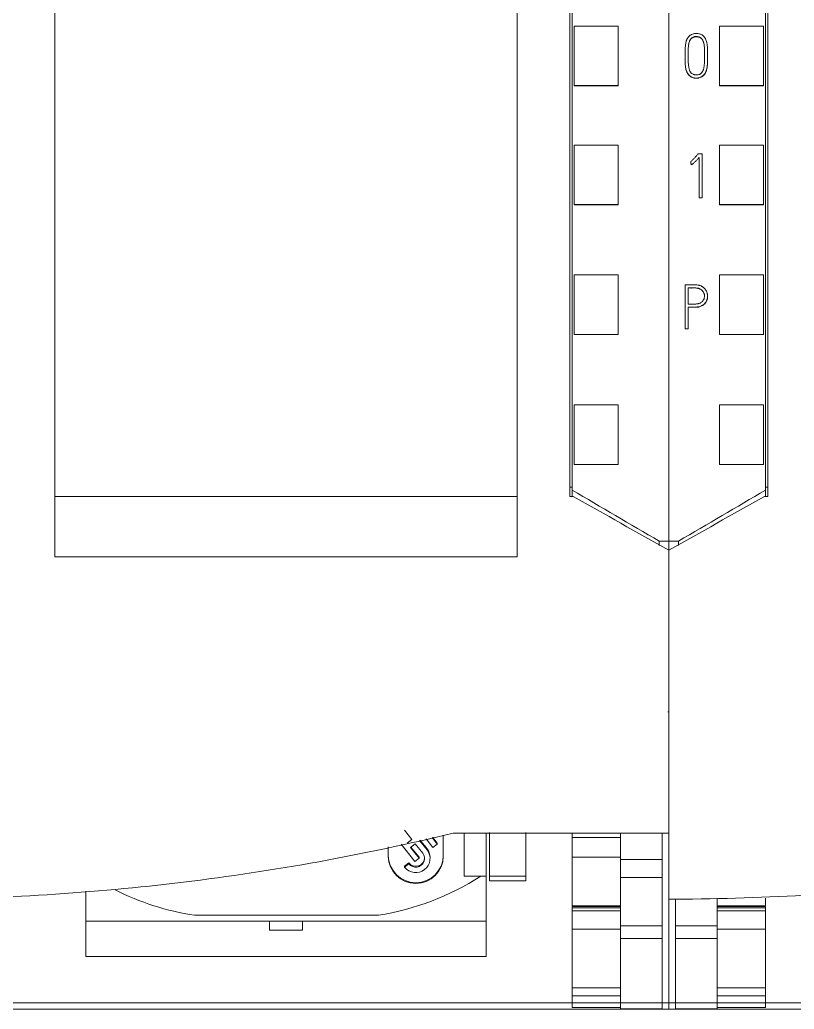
# Model space of a CAD drawing. Header units: millimetres. Extents: x 4137 to 6698, y 1400 to 3585.
# Drawn here: x 6047.95 to 6083.15, y 3225.79 to 3270.74 of the extents above; entities that cross this region are included whole.
import ezdxf

# ---------------------------------------------------------------- set-up
doc = ezdxf.new("R2010")
doc.units = ezdxf.units.MM
doc.layers.add('000-PI-Oprema', color=30, linetype='Continuous', lineweight=5)
doc.layers.add('004-PI-DIN Šina', color=3, linetype='Continuous')

msp = doc.modelspace()

# ---------------------------------------------------------------- linework, layer by layer
at = {"color": 0, "linetype": 'ByBlock', "lineweight": 0}
for p, q in [((6077.448, 3360.472), (6077.448, 3247.054)), ((6081.848, 3358.191), (6081.848, 3249.376)), ((6079.748, 3267.749), (6079.748, 3270.45)), ((6081.748, 3270.45), (6079.748, 3270.45)), ((6081.748, 3267.749), (6081.748, 3270.45)), ((6078.186, 3268.993), (6078.186, 3268.987)), ((6079.21, 3269.159), (6079.21, 3269.165)), ((6079.748, 3267.741), (6079.748, 3267.749)), ((6081.748, 3267.749), (6079.748, 3267.749)), ((6081.748, 3267.741), (6079.748, 3267.741)), ((6081.748, 3267.741), (6081.748, 3267.749)), ((6079.748, 3262.348), (6079.748, 3265.049)), ((6081.748, 3265.049), (6079.748, 3265.049)), ((6081.748, 3262.348), (6081.748, 3265.049)), ((6078.451, 3264.306), (6078.451, 3264.3)), ((6078.962, 3264.653), (6078.787, 3264.653)), ((6078.823, 3264.48), (6078.823, 3262.66)), ((6078.962, 3262.66), (6078.962, 3264.653)), ((6078.46, 3264.159), (6078.46, 3264.152)), ((6078.823, 3262.66), (6078.962, 3262.66)), ((6078.823, 3262.66), (6078.823, 3262.654)), ((6078.962, 3262.66), (6078.962, 3262.654)), ((6081.748, 3262.348), (6079.748, 3262.348)), ((6079.748, 3262.341), (6079.748, 3262.348)), ((6081.748, 3262.341), (6079.748, 3262.341)), ((6081.748, 3262.341), (6081.748, 3262.348)), ((6079.748, 3256.446), (6079.748, 3259.147)), ((6081.748, 3259.147), (6079.748, 3259.147)), ((6081.748, 3256.446), (6081.748, 3259.147)), ((6078.185, 3258.704), (6078.185, 3256.702)), ((6078.327, 3257.827), (6078.327, 3258.563)), ((6079.212, 3258.175), (6079.212, 3258.182)), ((6078.327, 3256.702), (6078.327, 3257.685)), ((6078.185, 3256.702), (6078.185, 3256.696)), ((6078.185, 3256.702), (6078.327, 3256.702)), ((6078.327, 3256.702), (6078.327, 3256.696)), ((6081.748, 3256.446), (6079.748, 3256.446)), ((6079.748, 3256.441), (6079.748, 3256.446)), ((6081.748, 3256.441), (6079.748, 3256.441)), ((6081.748, 3256.441), (6081.748, 3256.446)), ((6079.748, 3250.544), (6079.748, 3253.245)), ((6081.748, 3253.245), (6079.748, 3253.245)), ((6081.748, 3250.544), (6081.748, 3253.245)), ((6079.748, 3250.541), (6079.748, 3250.544)), ((6081.748, 3250.544), (6079.748, 3250.544)), ((6081.748, 3250.541), (6079.748, 3250.541)), ((6081.748, 3250.541), (6081.748, 3250.544)), ((6081.948, 3249.505), (6081.848, 3249.505)), ((6081.798, 3249.091), (6081.948, 3249.091)), ((6081.848, 3249.376), (6081.848, 3249.091)), ((6077.448, 3247.054), (6077.448, 3246.711)), ((6077.888, 3247.054), (6077.448, 3247.054)), ((6077.888, 3246.851), (6077.888, 3247.054)), ((6077.448, 3239.304), (6077.396, 3239.304)), ((6077.749, 3230.792), (6077.448, 3230.792)), ((6077.448, 3230.699), (6077.448, 3225.791)), ((6077.748, 3230.78), (6077.748, 3229.586)), ((6079.648, 3230.84), (6079.648, 3229.586)), ((6081.848, 3230.492), (6081.848, 3230.841)), ((6079.648, 3230.492), (6081.848, 3230.492)), ((6081.848, 3230.463), (6079.648, 3230.463)), ((6081.848, 3230.456), (6079.648, 3230.456)), ((6081.848, 3230.391), (6079.648, 3230.391)), ((6081.848, 3230.254), (6079.648, 3230.254)), ((6081.848, 3230.456), (6081.848, 3230.463)), ((6081.848, 3230.391), (6081.848, 3230.456)), ((6081.848, 3230.391), (6081.848, 3230.254)), ((6081.848, 3230.254), (6081.848, 3229.43)), ((6077.748, 3229), (6077.748, 3229.586)), ((6079.648, 3229.586), (6077.748, 3229.586)), ((6079.648, 3229), (6079.648, 3229.586)), ((6081.848, 3229.43), (6079.648, 3229.43)), ((6081.848, 3229.43), (6081.848, 3226.765)), ((6079.648, 3229), (6077.748, 3229)), ((6081.848, 3226.765), (6079.648, 3226.765)), ((6081.848, 3226.765), (6081.848, 3226.398)), ((6079.648, 3226.398), (6079.648, 3225.867)), ((6081.848, 3226.398), (6079.648, 3226.398)), ((6081.848, 3226.398), (6081.848, 3225.867)), ((6079.389, 3225.791), (6077.448, 3225.791)), ((6079.648, 3225.803), (6077.748, 3225.803)), ((6110.648, 3225.791), (6079.389, 3225.791)), ((6081.848, 3225.867), (6079.648, 3225.867)), ((6079.648, 3225.867), (6081.848, 3225.867)), ((6081.848, 3225.867), (6081.848, 3225.867))]:
    msp.add_line(p, q, dxfattribs=at)
for points in [[(6078.451, 3264.306, 0), (6078.451, 3264.303, 0), (6078.451, 3264.3, 0), (6078.452, 3264.297, 0), (6078.452, 3264.294, 0), (6078.452, 3264.291, 0), (6078.452, 3264.288, 0), (6078.452, 3264.286, 0), (6078.452, 3264.283, 0), (6078.453, 3264.28, 0), (6078.453, 3264.277, 0), (6078.453, 3264.274, 0), (6078.453, 3264.271, 0), (6078.453, 3264.268, 0), (6078.454, 3264.265, 0), (6078.454, 3264.262, 0), (6078.454, 3264.259, 0), (6078.454, 3264.256, 0), (6078.454, 3264.253, 0), (6078.454, 3264.25, 0), (6078.455, 3264.247, 0), (6078.455, 3264.244, 0), (6078.455, 3264.241, 0), (6078.455, 3264.238, 0), (6078.455, 3264.235, 0), (6078.455, 3264.232, 0), (6078.456, 3264.229, 0), (6078.456, 3264.226, 0), (6078.456, 3264.223, 0), (6078.456, 3264.221, 0), (6078.456, 3264.218, 0), (6078.456, 3264.215, 0), (6078.457, 3264.212, 0), (6078.457, 3264.209, 0), (6078.457, 3264.206, 0), (6078.457, 3264.203, 0), (6078.457, 3264.2, 0), (6078.458, 3264.197, 0), (6078.458, 3264.194, 0), (6078.458, 3264.191, 0), (6078.458, 3264.188, 0), (6078.458, 3264.185, 0), (6078.458, 3264.182, 0), (6078.459, 3264.179, 0), (6078.459, 3264.176, 0), (6078.459, 3264.173, 0), (6078.459, 3264.17, 0), (6078.459, 3264.167, 0), (6078.459, 3264.164, 0), (6078.46, 3264.161, 0), (6078.46, 3264.159, 0)], [(6078.451, 3264.3, 0), (6078.451, 3264.297, 0), (6078.451, 3264.294, 0), (6078.452, 3264.291, 0), (6078.452, 3264.288, 0), (6078.452, 3264.285, 0), (6078.452, 3264.282, 0), (6078.452, 3264.279, 0), (6078.452, 3264.276, 0), (6078.453, 3264.273, 0), (6078.453, 3264.27, 0), (6078.453, 3264.267, 0), (6078.453, 3264.265, 0), (6078.453, 3264.262, 0), (6078.454, 3264.259, 0), (6078.454, 3264.256, 0), (6078.454, 3264.253, 0), (6078.454, 3264.25, 0), (6078.454, 3264.247, 0), (6078.454, 3264.244, 0), (6078.455, 3264.241, 0), (6078.455, 3264.238, 0), (6078.455, 3264.235, 0), (6078.455, 3264.232, 0), (6078.455, 3264.229, 0), (6078.455, 3264.226, 0), (6078.456, 3264.223, 0), (6078.456, 3264.22, 0), (6078.456, 3264.217, 0), (6078.456, 3264.214, 0), (6078.456, 3264.211, 0), (6078.456, 3264.208, 0), (6078.457, 3264.205, 0), (6078.457, 3264.203, 0), (6078.457, 3264.2, 0), (6078.457, 3264.197, 0), (6078.457, 3264.194, 0), (6078.458, 3264.191, 0), (6078.458, 3264.188, 0), (6078.458, 3264.185, 0), (6078.458, 3264.182, 0), (6078.458, 3264.179, 0), (6078.458, 3264.176, 0), (6078.459, 3264.173, 0), (6078.459, 3264.17, 0), (6078.459, 3264.167, 0), (6078.459, 3264.164, 0), (6078.459, 3264.161, 0), (6078.459, 3264.158, 0), (6078.46, 3264.155, 0), (6078.46, 3264.152, 0)]]:
    msp.add_polyline3d(points, dxfattribs=at)
for points, knots in [([(6081.948, 3358.377), (6081.948, 3355.333), (6081.948, 3345.763), (6081.948, 3331.593), (6081.948, 3317.027), (6081.948, 3302.817), (6081.948, 3288.522), (6081.948, 3273.036), (6081.948, 3260.396), (6081.948, 3252.431), (6081.948, 3249.091)], [0, 0, 0, 0, 0.083934, 0.263736, 0.389889, 0.484142, 0.653794, 0.78188, 0.908517, 1, 1, 1, 1]), ([(6078.729, 3270.119), (6078.756, 3270.118), (6078.783, 3270.115), (6078.823, 3270.108), (6078.837, 3270.105), (6078.863, 3270.097), (6078.876, 3270.093), (6078.914, 3270.078), (6078.938, 3270.065), (6078.972, 3270.043), (6078.983, 3270.035), (6079.004, 3270.019), (6079.014, 3270.01), (6079.044, 3269.981), (6079.062, 3269.961), (6079.085, 3269.928), (6079.093, 3269.916), (6079.107, 3269.893), (6079.113, 3269.881), (6079.131, 3269.844), (6079.141, 3269.819), (6079.159, 3269.768), (6079.166, 3269.742), (6079.175, 3269.702), (6079.178, 3269.689), (6079.183, 3269.662), (6079.19, 3269.622), (6079.195, 3269.582), (6079.203, 3269.502), (6079.206, 3269.448), (6079.211, 3269.287), (6079.21, 3269.18), (6079.21, 3268.965), (6079.211, 3268.857), (6079.203, 3268.723), (6079.201, 3268.697), (6079.196, 3268.643), (6079.192, 3268.616), (6079.18, 3268.537), (6079.168, 3268.484), (6079.147, 3268.421), (6079.143, 3268.408), (6079.133, 3268.383), (6079.128, 3268.37), (6079.11, 3268.334), (6079.097, 3268.311), (6079.074, 3268.278), (6079.066, 3268.267), (6079.049, 3268.246), (6079.04, 3268.236), (6079.011, 3268.208), (6078.99, 3268.191), (6078.957, 3268.168), (6078.946, 3268.161), (6078.922, 3268.147), (6078.91, 3268.141), (6078.874, 3268.124), (6078.849, 3268.115), (6078.81, 3268.104), (6078.797, 3268.101), (6078.77, 3268.097), (6078.757, 3268.095), (6078.716, 3268.091), (6078.69, 3268.091), (6078.649, 3268.094), (6078.636, 3268.096), (6078.609, 3268.1), (6078.596, 3268.103), (6078.557, 3268.112), (6078.532, 3268.121), (6078.494, 3268.136), (6078.482, 3268.142), (6078.458, 3268.155), (6078.447, 3268.162), (6078.413, 3268.184), (6078.392, 3268.2), (6078.363, 3268.228), (6078.354, 3268.237), (6078.336, 3268.258), (6078.328, 3268.269), (6078.304, 3268.302), (6078.29, 3268.325), (6078.272, 3268.361), (6078.267, 3268.373), (6078.256, 3268.398), (6078.252, 3268.411), (6078.239, 3268.449), (6078.232, 3268.475), (6078.219, 3268.527), (6078.215, 3268.553), (6078.206, 3268.606), (6078.203, 3268.633), (6078.194, 3268.713), (6078.191, 3268.766), (6078.185, 3268.927), (6078.186, 3269.034), (6078.187, 3269.249), (6078.186, 3269.356), (6078.196, 3269.516), (6078.201, 3269.57), (6078.213, 3269.649), (6078.218, 3269.676), (6078.229, 3269.728), (6078.236, 3269.754), (6078.247, 3269.792), (6078.252, 3269.805), (6078.261, 3269.83), (6078.266, 3269.843), (6078.283, 3269.88), (6078.296, 3269.903), (6078.318, 3269.936), (6078.326, 3269.947), (6078.343, 3269.967), (6078.353, 3269.977), (6078.381, 3270.006), (6078.402, 3270.023), (6078.435, 3270.046), (6078.446, 3270.053), (6078.469, 3270.066), (6078.481, 3270.073), (6078.518, 3270.09), (6078.543, 3270.099), (6078.582, 3270.109), (6078.595, 3270.111), (6078.621, 3270.116), (6078.635, 3270.117), (6078.662, 3270.119), (6078.682, 3270.12), (6078.706, 3270.12), (6078.716, 3270.12), (6078.722, 3270.12), (6078.726, 3270.119), (6078.729, 3270.119)], [0, 0, 0, 0, 0.015625, 0.015625, 0.023437, 0.023437, 0.03125, 0.03125, 0.046875, 0.046875, 0.054687, 0.054687, 0.0625, 0.0625, 0.078125, 0.078125, 0.085937, 0.085937, 0.09375, 0.09375, 0.109375, 0.109375, 0.125, 0.125, 0.132812, 0.132812, 0.140625, 0.15625, 0.15625, 0.1875, 0.1875, 0.25, 0.25, 0.3125, 0.3125, 0.328125, 0.328125, 0.34375, 0.34375, 0.375, 0.375, 0.382812, 0.382812, 0.390625, 0.390625, 0.40625, 0.40625, 0.414062, 0.414062, 0.421875, 0.421875, 0.4375, 0.4375, 0.445312, 0.445312, 0.453125, 0.453125, 0.46875, 0.46875, 0.476562, 0.476562, 0.484375, 0.484375, 0.5, 0.5, 0.507812, 0.507812, 0.515625, 0.515625, 0.53125, 0.53125, 0.539062, 0.539062, 0.546875, 0.546875, 0.5625, 0.5625, 0.570313, 0.570313, 0.578125, 0.578125, 0.59375, 0.59375, 0.601563, 0.601563, 0.609375, 0.609375, 0.625, 0.625, 0.640625, 0.640625, 0.65625, 0.65625, 0.6875, 0.6875, 0.75, 0.75, 0.8125, 0.8125, 0.84375, 0.84375, 0.859375, 0.859375, 0.875, 0.875, 0.882813, 0.882813, 0.890625, 0.890625, 0.90625, 0.90625, 0.914063, 0.914063, 0.921875, 0.921875, 0.9375, 0.9375, 0.945313, 0.945313, 0.953125, 0.953125, 0.96875, 0.96875, 0.976563, 0.976563, 0.984375, 0.984375, 0.992188, 0.996094, 0.998047, 0.998047, 1, 1, 1, 1]), ([(6078.949, 3269.873), (6078.964, 3269.855), (6078.976, 3269.836), (6078.997, 3269.797), (6079.006, 3269.776), (6079.017, 3269.745), (6079.021, 3269.734), (6079.028, 3269.713), (6079.037, 3269.68), (6079.043, 3269.647), (6079.055, 3269.582), (6079.06, 3269.538), (6079.066, 3269.449), (6079.068, 3269.404), (6079.071, 3269.27), (6079.071, 3269.181), (6079.072, 3269.002), (6079.071, 3268.913), (6079.066, 3268.779), (6079.063, 3268.734), (6079.057, 3268.667), (6079.054, 3268.645), (6079.048, 3268.601), (6079.04, 3268.557), (6079.03, 3268.514), (6079.02, 3268.481), (6079.016, 3268.471), (6079.008, 3268.45), (6079.004, 3268.439), (6078.99, 3268.409), (6078.98, 3268.389), (6078.961, 3268.361), (6078.955, 3268.351), (6078.941, 3268.334), (6078.933, 3268.325), (6078.918, 3268.309), (6078.909, 3268.302), (6078.891, 3268.288), (6078.882, 3268.282), (6078.863, 3268.271), (6078.853, 3268.266), (6078.832, 3268.258), (6078.821, 3268.254), (6078.789, 3268.245), (6078.767, 3268.241), (6078.722, 3268.236), (6078.7, 3268.235), (6078.655, 3268.236), (6078.633, 3268.239), (6078.6, 3268.247), (6078.59, 3268.25), (6078.568, 3268.257), (6078.558, 3268.261), (6078.527, 3268.275), (6078.508, 3268.287), (6078.486, 3268.304), (6078.482, 3268.307), (6078.474, 3268.315), (6078.469, 3268.318), (6078.457, 3268.33), (6078.45, 3268.339), (6078.437, 3268.356), (6078.43, 3268.366), (6078.419, 3268.385), (6078.414, 3268.395), (6078.399, 3268.425), (6078.391, 3268.446), (6078.377, 3268.488), (6078.371, 3268.51), (6078.361, 3268.553), (6078.356, 3268.575), (6078.345, 3268.641), (6078.34, 3268.685), (6078.333, 3268.774), (6078.332, 3268.818), (6078.328, 3268.951), (6078.328, 3269.039), (6078.328, 3269.216), (6078.328, 3269.305), (6078.333, 3269.438), (6078.335, 3269.482), (6078.343, 3269.57), (6078.349, 3269.614), (6078.362, 3269.679), (6078.367, 3269.701), (6078.379, 3269.744), (6078.386, 3269.765), (6078.399, 3269.795), (6078.404, 3269.805), (6078.415, 3269.825), (6078.421, 3269.834), (6078.439, 3269.862), (6078.453, 3269.879), (6078.477, 3269.902), (6078.486, 3269.909), (6078.503, 3269.923), (6078.512, 3269.929), (6078.54, 3269.947), (6078.56, 3269.956), (6078.592, 3269.967), (6078.603, 3269.969), (6078.625, 3269.974), (6078.636, 3269.975), (6078.669, 3269.978), (6078.691, 3269.979), (6078.736, 3269.977), (6078.758, 3269.975), (6078.79, 3269.97), (6078.801, 3269.967), (6078.823, 3269.961), (6078.833, 3269.957), (6078.864, 3269.944), (6078.883, 3269.933), (6078.91, 3269.912), (6078.918, 3269.905), (6078.93, 3269.893), (6078.936, 3269.887), (6078.942, 3269.881), (6078.946, 3269.877), (6078.947, 3269.875), (6078.949, 3269.873)], [0, 0, 0, 0, 0.015625, 0.015625, 0.03125, 0.03125, 0.039063, 0.039063, 0.046875, 0.0625, 0.0625, 0.09375, 0.09375, 0.125, 0.125, 0.1875, 0.1875, 0.25, 0.25, 0.28125, 0.28125, 0.296875, 0.296875, 0.3125, 0.328125, 0.328125, 0.335938, 0.335938, 0.34375, 0.34375, 0.359375, 0.359375, 0.367188, 0.367188, 0.375, 0.375, 0.382813, 0.382813, 0.390625, 0.390625, 0.398438, 0.398438, 0.40625, 0.40625, 0.421875, 0.421875, 0.4375, 0.4375, 0.453125, 0.453125, 0.460938, 0.460938, 0.46875, 0.46875, 0.484375, 0.484375, 0.488281, 0.488281, 0.492188, 0.492188, 0.5, 0.5, 0.507813, 0.507813, 0.515625, 0.515625, 0.53125, 0.53125, 0.546875, 0.546875, 0.5625, 0.5625, 0.59375, 0.59375, 0.625, 0.625, 0.6875, 0.6875, 0.75, 0.75, 0.78125, 0.78125, 0.8125, 0.8125, 0.828125, 0.828125, 0.84375, 0.84375, 0.851563, 0.851563, 0.859375, 0.859375, 0.875, 0.875, 0.882813, 0.882813, 0.890625, 0.890625, 0.90625, 0.90625, 0.914063, 0.914063, 0.921875, 0.921875, 0.9375, 0.9375, 0.953125, 0.953125, 0.960938, 0.960938, 0.96875, 0.96875, 0.984375, 0.984375, 0.992188, 0.992188, 0.996094, 0.998047, 0.998047, 1, 1, 1, 1]), ([(6078.949, 3269.866), (6078.935, 3269.884), (6078.919, 3269.899), (6078.892, 3269.92), (6078.882, 3269.926), (6078.863, 3269.938), (6078.853, 3269.943), (6078.833, 3269.951), (6078.822, 3269.955), (6078.8, 3269.961), (6078.789, 3269.964), (6078.756, 3269.969), (6078.734, 3269.971), (6078.689, 3269.972), (6078.667, 3269.972), (6078.633, 3269.969), (6078.622, 3269.967), (6078.6, 3269.962), (6078.589, 3269.96), (6078.568, 3269.953), (6078.558, 3269.948), (6078.537, 3269.938), (6078.528, 3269.933), (6078.499, 3269.915), (6078.482, 3269.901), (6078.458, 3269.877), (6078.45, 3269.868), (6078.436, 3269.851), (6078.423, 3269.833), (6078.412, 3269.813), (6078.401, 3269.793), (6078.397, 3269.783), (6078.384, 3269.752), (6078.377, 3269.731), (6078.365, 3269.688), (6078.36, 3269.666), (6078.348, 3269.6), (6078.342, 3269.555), (6078.335, 3269.467), (6078.333, 3269.422), (6078.328, 3269.289), (6078.328, 3269.2), (6078.328, 3269.101), (6078.328, 3269.089), (6078.328, 3269.078)], [0, 0, 0, 0, 0.048785, 0.048785, 0.073178, 0.073178, 0.09757, 0.09757, 0.121963, 0.121963, 0.146356, 0.146356, 0.195141, 0.195141, 0.243926, 0.243926, 0.268319, 0.268319, 0.292711, 0.292711, 0.317104, 0.317104, 0.341497, 0.341497, 0.390282, 0.390282, 0.414675, 0.414675, 0.439067, 0.46346, 0.46346, 0.487852, 0.487852, 0.536638, 0.536638, 0.585423, 0.585423, 0.682993, 0.682993, 0.780564, 0.780564, 0.975705, 0.975705, 1, 1, 1, 1]), ([(6079.071, 3269.065), (6079.071, 3269.074), (6079.071, 3269.082), (6079.071, 3269.179), (6079.071, 3269.268), (6079.068, 3269.401), (6079.066, 3269.445), (6079.06, 3269.534), (6079.055, 3269.578), (6079.039, 3269.665), (6079.029, 3269.708), (6079.006, 3269.771), (6078.997, 3269.792), (6078.981, 3269.821), (6078.973, 3269.835), (6078.961, 3269.851), (6078.956, 3269.858), (6078.953, 3269.862), (6078.951, 3269.864), (6078.949, 3269.866)], [0, 0, 0, 0, 0.030616, 0.030616, 0.353744, 0.353744, 0.515308, 0.515308, 0.676872, 0.676872, 0.838436, 0.838436, 0.919218, 0.919218, 0.959609, 0.979805, 0.989902, 0.989902, 1, 1, 1, 1]), ([(6078.186, 3268.987), (6078.186, 3268.926), (6078.187, 3268.864), (6078.191, 3268.749), (6078.195, 3268.696), (6078.204, 3268.616), (6078.208, 3268.589), (6078.217, 3268.536), (6078.222, 3268.509), (6078.235, 3268.457), (6078.242, 3268.431), (6078.261, 3268.381), (6078.271, 3268.356), (6078.296, 3268.308), (6078.311, 3268.286), (6078.335, 3268.254), (6078.343, 3268.243), (6078.361, 3268.223), (6078.371, 3268.214), (6078.401, 3268.186), (6078.422, 3268.17), (6078.457, 3268.15), (6078.468, 3268.143), (6078.492, 3268.131), (6078.505, 3268.126), (6078.543, 3268.111), (6078.568, 3268.103), (6078.608, 3268.094), (6078.621, 3268.092), (6078.648, 3268.088), (6078.661, 3268.087), (6078.702, 3268.085), (6078.729, 3268.086), (6078.768, 3268.09), (6078.782, 3268.092), (6078.808, 3268.098), (6078.821, 3268.101), (6078.86, 3268.113), (6078.885, 3268.123), (6078.921, 3268.141), (6078.933, 3268.147), (6078.956, 3268.161), (6078.967, 3268.169), (6079, 3268.193), (6079.02, 3268.21), (6079.048, 3268.239), (6079.057, 3268.249), (6079.074, 3268.27), (6079.082, 3268.281), (6079.104, 3268.315), (6079.116, 3268.339), (6079.133, 3268.376), (6079.138, 3268.389), (6079.147, 3268.414), (6079.151, 3268.427), (6079.171, 3268.491), (6079.182, 3268.543), (6079.198, 3268.649), (6079.202, 3268.702), (6079.208, 3268.808), (6079.209, 3268.862), (6079.21, 3268.969), (6079.21, 3269.023), (6079.21, 3269.104), (6079.21, 3269.131), (6079.21, 3269.159)], [0, 0, 0, 0, 0.073242, 0.073242, 0.137097, 0.137097, 0.169024, 0.169024, 0.200951, 0.200951, 0.232879, 0.232879, 0.264806, 0.264806, 0.296734, 0.296734, 0.312698, 0.312698, 0.328661, 0.328661, 0.360589, 0.360589, 0.376552, 0.376552, 0.392516, 0.392516, 0.424444, 0.424444, 0.440407, 0.440407, 0.456371, 0.456371, 0.488299, 0.488299, 0.504262, 0.504262, 0.520226, 0.520226, 0.552154, 0.552154, 0.568117, 0.568117, 0.584081, 0.584081, 0.616008, 0.616008, 0.631972, 0.631972, 0.647936, 0.647936, 0.679863, 0.679863, 0.695827, 0.695827, 0.711791, 0.711791, 0.775646, 0.775646, 0.839501, 0.839501, 0.903356, 0.903356, 0.96721, 0.96721, 1, 1, 1, 1]), ([(6078.787, 3264.653), (6078.76, 3264.622), (6078.733, 3264.592), (6078.679, 3264.533), (6078.652, 3264.504), (6078.61, 3264.46), (6078.597, 3264.445), (6078.569, 3264.416), (6078.555, 3264.401), (6078.526, 3264.373), (6078.512, 3264.359), (6078.482, 3264.332), (6078.467, 3264.319), (6078.451, 3264.306)], [0, 0, 0, 0, 0.25, 0.25, 0.5, 0.5, 0.625, 0.625, 0.75, 0.75, 0.875, 0.875, 1, 1, 1, 1]), ([(6078.46, 3264.159), (6078.465, 3264.159), (6078.47, 3264.159), (6078.48, 3264.161), (6078.485, 3264.163), (6078.495, 3264.166), (6078.499, 3264.169), (6078.508, 3264.174), (6078.513, 3264.176), (6078.525, 3264.185), (6078.533, 3264.192), (6078.549, 3264.204), (6078.557, 3264.211), (6078.58, 3264.231), (6078.595, 3264.245), (6078.625, 3264.274), (6078.639, 3264.288), (6078.683, 3264.332), (6078.711, 3264.361), (6078.767, 3264.421), (6078.795, 3264.45), (6078.823, 3264.48)], [0, 0, 0, 0, 0.03125, 0.03125, 0.0625, 0.0625, 0.09375, 0.09375, 0.125, 0.125, 0.1875, 0.1875, 0.25, 0.25, 0.375, 0.375, 0.5, 0.5, 0.75, 0.75, 1, 1, 1, 1]), ([(6078.327, 3257.685), (6078.378, 3257.685), (6078.43, 3257.686), (6078.533, 3257.685), (6078.585, 3257.684), (6078.662, 3257.686), (6078.688, 3257.687), (6078.727, 3257.69), (6078.74, 3257.691), (6078.765, 3257.695), (6078.778, 3257.697), (6078.817, 3257.704), (6078.842, 3257.71), (6078.891, 3257.726), (6078.915, 3257.735), (6078.95, 3257.753), (6078.961, 3257.759), (6078.983, 3257.772), (6078.994, 3257.779), (6079.026, 3257.801), (6079.046, 3257.818), (6079.074, 3257.844), (6079.083, 3257.854), (6079.1, 3257.873), (6079.109, 3257.883), (6079.132, 3257.914), (6079.146, 3257.936), (6079.164, 3257.97), (6079.169, 3257.982), (6079.179, 3258.006), (6079.184, 3258.018), (6079.196, 3258.055), (6079.202, 3258.08), (6079.208, 3258.119), (6079.209, 3258.131), (6079.211, 3258.157), (6079.212, 3258.17), (6079.211, 3258.209), (6079.209, 3258.235), (6079.204, 3258.273), (6079.201, 3258.286), (6079.195, 3258.311), (6079.192, 3258.324), (6079.18, 3258.361), (6079.171, 3258.385), (6079.154, 3258.42), (6079.148, 3258.431), (6079.135, 3258.454), (6079.128, 3258.465), (6079.106, 3258.497), (6079.073, 3258.537), (6079.035, 3258.572), (6079.004, 3258.596), (6078.993, 3258.603), (6078.972, 3258.617), (6078.961, 3258.624), (6078.927, 3258.643), (6078.903, 3258.653), (6078.867, 3258.667), (6078.854, 3258.671), (6078.829, 3258.678), (6078.817, 3258.681), (6078.754, 3258.695), (6078.703, 3258.701), (6078.625, 3258.705), (6078.6, 3258.706), (6078.548, 3258.706), (6078.496, 3258.706), (6078.444, 3258.705), (6078.392, 3258.704), (6078.315, 3258.704), (6078.237, 3258.704), (6078.185, 3258.704)], [0, 0, 0, 0, 0.0625, 0.0625, 0.125, 0.125, 0.15625, 0.15625, 0.171875, 0.171875, 0.1875, 0.1875, 0.21875, 0.21875, 0.25, 0.25, 0.265625, 0.265625, 0.28125, 0.28125, 0.3125, 0.3125, 0.328125, 0.328125, 0.34375, 0.34375, 0.375, 0.375, 0.390625, 0.390625, 0.40625, 0.40625, 0.4375, 0.4375, 0.453125, 0.453125, 0.46875, 0.46875, 0.5, 0.5, 0.515625, 0.515625, 0.53125, 0.53125, 0.5625, 0.5625, 0.578125, 0.578125, 0.59375, 0.59375, 0.625, 0.65625, 0.65625, 0.671875, 0.671875, 0.6875, 0.6875, 0.71875, 0.71875, 0.734375, 0.734375, 0.75, 0.75, 0.8125, 0.8125, 0.84375, 0.84375, 0.875, 0.90625, 0.90625, 0.9375, 1, 1, 1, 1]), ([(6078.327, 3258.563), (6078.365, 3258.563), (6078.404, 3258.562), (6078.462, 3258.562), (6078.482, 3258.563), (6078.521, 3258.563), (6078.579, 3258.565), (6078.637, 3258.566), (6078.714, 3258.56), (6078.753, 3258.554), (6078.8, 3258.539), (6078.81, 3258.536), (6078.829, 3258.529), (6078.838, 3258.525), (6078.865, 3258.513), (6078.882, 3258.504), (6078.908, 3258.488), (6078.916, 3258.482), (6078.932, 3258.47), (6078.939, 3258.464), (6078.962, 3258.444), (6078.975, 3258.43), (6078.994, 3258.407), (6079, 3258.399), (6079.012, 3258.382), (6079.017, 3258.374), (6079.032, 3258.348), (6079.04, 3258.33), (6079.051, 3258.302), (6079.054, 3258.293), (6079.059, 3258.274), (6079.061, 3258.264), (6079.067, 3258.235), (6079.069, 3258.215), (6079.07, 3258.185), (6079.07, 3258.175), (6079.069, 3258.155), (6079.068, 3258.145), (6079.064, 3258.116), (6079.06, 3258.096), (6079.051, 3258.068), (6079.048, 3258.059), (6079.041, 3258.04), (6079.036, 3258.031), (6079.022, 3258.005), (6079.011, 3257.988), (6078.993, 3257.965), (6078.986, 3257.958), (6078.973, 3257.943), (6078.965, 3257.936), (6078.943, 3257.916), (6078.927, 3257.905), (6078.902, 3257.889), (6078.893, 3257.884), (6078.875, 3257.874), (6078.866, 3257.87), (6078.839, 3257.858), (6078.82, 3257.851), (6078.792, 3257.843), (6078.782, 3257.841), (6078.762, 3257.837), (6078.752, 3257.835), (6078.723, 3257.831), (6078.703, 3257.829), (6078.663, 3257.827), (6078.644, 3257.827), (6078.604, 3257.826), (6078.564, 3257.826), (6078.525, 3257.827), (6078.485, 3257.827), (6078.465, 3257.827), (6078.406, 3257.827), (6078.366, 3257.827), (6078.327, 3257.827)], [0, 0, 0, 0, 0.0625, 0.0625, 0.09375, 0.09375, 0.125, 0.1875, 0.1875, 0.25, 0.25, 0.265625, 0.265625, 0.28125, 0.28125, 0.3125, 0.3125, 0.328125, 0.328125, 0.34375, 0.34375, 0.375, 0.375, 0.390625, 0.390625, 0.40625, 0.40625, 0.4375, 0.4375, 0.453125, 0.453125, 0.46875, 0.46875, 0.5, 0.5, 0.515625, 0.515625, 0.53125, 0.53125, 0.5625, 0.5625, 0.578125, 0.578125, 0.59375, 0.59375, 0.625, 0.625, 0.640625, 0.640625, 0.65625, 0.65625, 0.6875, 0.6875, 0.703125, 0.703125, 0.71875, 0.71875, 0.75, 0.75, 0.765625, 0.765625, 0.78125, 0.78125, 0.8125, 0.8125, 0.84375, 0.84375, 0.875, 0.90625, 0.90625, 0.9375, 0.9375, 1, 1, 1, 1]), ([(6079.07, 3258.177), (6079.07, 3258.18), (6079.07, 3258.182), (6079.07, 3258.194), (6079.069, 3258.204), (6079.067, 3258.224), (6079.066, 3258.234), (6079.06, 3258.263), (6079.055, 3258.282), (6079.042, 3258.32), (6079.034, 3258.338), (6079.015, 3258.372), (6079.004, 3258.389), (6078.979, 3258.42), (6078.965, 3258.434), (6078.936, 3258.461), (6078.92, 3258.473), (6078.887, 3258.495), (6078.87, 3258.505), (6078.834, 3258.521), (6078.815, 3258.528), (6078.787, 3258.537), (6078.777, 3258.54), (6078.758, 3258.545), (6078.748, 3258.547), (6078.719, 3258.552), (6078.699, 3258.555), (6078.641, 3258.56), (6078.601, 3258.559), (6078.542, 3258.558), (6078.523, 3258.557), (6078.484, 3258.556), (6078.464, 3258.556), (6078.405, 3258.556), (6078.366, 3258.557), (6078.327, 3258.556)], [0, 0, 0, 0, 0.007629, 0.007629, 0.03864, 0.03864, 0.069652, 0.069652, 0.131675, 0.131675, 0.193698, 0.193698, 0.255722, 0.255722, 0.317745, 0.317745, 0.379768, 0.379768, 0.441791, 0.441791, 0.503814, 0.503814, 0.534826, 0.534826, 0.565838, 0.565838, 0.627861, 0.627861, 0.751907, 0.751907, 0.81393, 0.81393, 0.875954, 0.875954, 1, 1, 1, 1]), ([(6079.212, 3258.176), (6079.212, 3258.151), (6079.21, 3258.126), (6079.204, 3258.088), (6079.202, 3258.075), (6079.196, 3258.05), (6079.192, 3258.038), (6079.18, 3258), (6079.17, 3257.977), (6079.146, 3257.931), (6079.133, 3257.909), (6079.109, 3257.878), (6079.101, 3257.868), (6079.084, 3257.848), (6079.057, 3257.82), (6079.027, 3257.796), (6078.995, 3257.773), (6078.984, 3257.766), (6078.961, 3257.753), (6078.95, 3257.747), (6078.915, 3257.73), (6078.892, 3257.72), (6078.854, 3257.708), (6078.842, 3257.704), (6078.817, 3257.698), (6078.804, 3257.695), (6078.74, 3257.684), (6078.689, 3257.68), (6078.586, 3257.678), (6078.534, 3257.679), (6078.43, 3257.679), (6078.378, 3257.679), (6078.327, 3257.679)], [0, 0, 0, 0, 0.06514, 0.06514, 0.098528, 0.098528, 0.131915, 0.131915, 0.198691, 0.198691, 0.265467, 0.265467, 0.298855, 0.298855, 0.332243, 0.399018, 0.399018, 0.432406, 0.432406, 0.465794, 0.465794, 0.53257, 0.53257, 0.565958, 0.565958, 0.599346, 0.599346, 0.732897, 0.732897, 0.866449, 0.866449, 1, 1, 1, 1]), ([(6077.448, 3246.64), (6077.448, 3245.132), (6077.448, 3241.882), (6077.448, 3236.599), (6077.448, 3232.824), (6077.448, 3230.792)], [0, 0, 0, 0, 0.285532, 0.615204, 1, 1, 1, 1]), ([(6077.749, 3230.792), (6079.836, 3230.798), (6081.917, 3230.865), (6086.063, 3231.123), (6088.128, 3231.312), (6092.245, 3231.812), (6094.296, 3232.122), (6098.383, 3232.865), (6100.419, 3233.297), (6102.448, 3233.791)], [0, 0, 0, 0, 0.25, 0.25, 0.5, 0.5, 0.75, 0.75, 1, 1, 1, 1]), ([(6079.648, 3226.398), (6079.648, 3226.632), (6079.648, 3227.31), (6079.648, 3228.33), (6079.648, 3229)], [0, 0, 0, 0, 0.445928, 1, 1, 1, 1])]:
    msp.add_open_spline(points, degree=3, knots=knots, dxfattribs=at)
for points in [[(6081.798, 3249.091), (6080.348, 3248.274), (6078.898, 3247.457), (6077.448, 3246.64)], [(6077.888, 3247.054), (6079.208, 3247.827), (6080.528, 3248.601), (6081.848, 3249.376)], [(6077.748, 3225.803), (6077.748, 3225.844), (6077.748, 3226.134), (6077.748, 3227.199), (6077.748, 3228.33), (6077.748, 3229)], [(6079.648, 3225.803), (6079.648, 3225.815), (6079.648, 3225.837), (6079.648, 3225.867)]]:
    msp.add_open_spline(points, degree=3, dxfattribs=at)
at = {"layer": '000-PI-Oprema', "color": 0, "linetype": 'ByBlock', "lineweight": 0}
for p, q in [((6077.448, 3360.472), (6077.448, 3247.054)), ((6073.048, 3249.376), (6073.048, 3358.191)), ((6073.148, 3267.749), (6073.148, 3270.45)), ((6073.148, 3270.45), (6075.148, 3270.45)), ((6075.148, 3267.749), (6075.148, 3270.45)), ((6073.148, 3267.741), (6073.148, 3267.749)), ((6073.148, 3267.749), (6075.148, 3267.749)), ((6073.148, 3267.741), (6075.148, 3267.741)), ((6075.148, 3267.741), (6075.148, 3267.749)), ((6073.148, 3262.348), (6073.148, 3265.049)), ((6073.148, 3265.049), (6075.148, 3265.049)), ((6075.148, 3262.348), (6075.148, 3265.049)), ((6073.148, 3262.348), (6075.148, 3262.348)), ((6073.148, 3262.341), (6073.148, 3262.348)), ((6073.148, 3262.341), (6075.148, 3262.341)), ((6075.148, 3262.341), (6075.148, 3262.348)), ((6073.148, 3256.446), (6073.148, 3259.147)), ((6073.148, 3259.147), (6075.148, 3259.147)), ((6075.148, 3256.446), (6075.148, 3259.147)), ((6073.148, 3256.446), (6075.148, 3256.446)), ((6073.148, 3256.441), (6073.148, 3256.446)), ((6073.148, 3256.441), (6075.148, 3256.441)), ((6075.148, 3256.441), (6075.148, 3256.446)), ((6073.148, 3250.544), (6073.148, 3253.245)), ((6073.148, 3253.245), (6075.148, 3253.245)), ((6075.148, 3250.544), (6075.148, 3253.245)), ((6073.148, 3250.544), (6075.148, 3250.544)), ((6073.148, 3250.541), (6073.148, 3250.544)), ((6073.148, 3250.541), (6075.148, 3250.541)), ((6075.148, 3250.541), (6075.148, 3250.544)), ((6072.948, 3249.505), (6073.048, 3249.505)), ((6070.548, 3249.087), (6049.548, 3249.087)), ((6072.948, 3249.091), (6073.098, 3249.091)), ((6073.048, 3249.091), (6073.048, 3249.376)), ((6077.008, 3247.054), (6077.008, 3246.851)), ((6077.448, 3247.054), (6077.008, 3247.054)), ((6077.448, 3247.054), (6077.448, 3246.677)), ((6070.548, 3246.341), (6049.548, 3246.341)), ((6065.436, 3233.932), (6065.772, 3233.505)), ((6067.198, 3232.74), (6067.198, 3233.696)), ((6067.648, 3233.791), (6077.448, 3233.791)), ((6068.148, 3233.791), (6068.148, 3231.831)), ((6069.148, 3231.831), (6069.148, 3233.791)), ((6073.048, 3233.591), (6073.048, 3233.791)), ((6075.248, 3232.59), (6075.248, 3233.791)), ((6077.148, 3232.59), (6077.148, 3233.791)), ((6077.448, 3233.711), (6077.448, 3225.791)), ((6065.278, 3233.288), (6065.898, 3232.502)), ((6065.772, 3233.505), (6065.556, 3233.338)), ((6065.71, 3233.143), (6065.926, 3233.31)), ((6065.926, 3233.31), (6066.262, 3232.884)), ((6066.459, 3233.036), (6066.123, 3233.463)), ((6066.459, 3233.075), (6066.142, 3233.477)), ((6066.418, 3233.53), (6066.724, 3233.141)), ((6066.921, 3233.294), (6066.689, 3233.588)), ((6066.921, 3233.333), (6066.716, 3233.593)), ((6066.724, 3233.141), (6066.921, 3233.294)), ((6066.921, 3233.333), (6066.921, 3233.294)), ((6073.048, 3232.693), (6073.048, 3233.591)), ((6073.048, 3233.591), (6075.248, 3233.591)), ((6064.698, 3233.165), (6064.698, 3232.74)), ((6066.095, 3232.654), (6065.71, 3233.143)), ((6066.095, 3232.694), (6065.729, 3233.158)), ((6066.459, 3233.075), (6066.459, 3233.036)), ((6065.633, 3232.436), (6065.436, 3232.283)), ((6065.633, 3232.397), (6065.436, 3232.244)), ((6065.633, 3232.436), (6065.633, 3232.397)), ((6065.898, 3232.502), (6066.095, 3232.654)), ((6066.095, 3232.694), (6066.095, 3232.654)), ((6066.597, 3232.64), (6066.597, 3232.679)), ((6073.048, 3230.492), (6073.048, 3232.693)), ((6073.048, 3232.693), (6075.248, 3232.693)), ((6075.248, 3231.774), (6075.248, 3232.59)), ((6075.248, 3232.59), (6077.148, 3232.59)), ((6077.148, 3231.774), (6077.148, 3232.59)), ((6065.436, 3232.283), (6065.436, 3232.244)), ((6068.148, 3231.831), (6068.148, 3231.831)), ((6068.148, 3231.831), (6068.896, 3231.831)), ((6068.148, 3231.831), (6069.148, 3231.831)), ((6068.896, 3231.831), (6069.148, 3231.831)), ((6069.148, 3229.791), (6069.148, 3231.831)), ((6069.148, 3231.831), (6069.148, 3231.831)), ((6069.298, 3231.624), (6069.298, 3231.842)), ((6069.298, 3231.842), (6070.948, 3231.842)), ((6069.298, 3231.624), (6070.948, 3231.624)), ((6070.948, 3231.624), (6070.948, 3231.842)), ((6075.248, 3231.774), (6075.248, 3229.586)), ((6075.248, 3231.774), (6077.148, 3231.774)), ((6077.148, 3231.774), (6077.148, 3229.586)), ((6050.948, 3229.791), (6050.948, 3231.156)), ((6073.048, 3230.492), (6075.248, 3230.492)), ((6073.048, 3230.456), (6073.048, 3230.463)), ((6075.248, 3230.463), (6073.048, 3230.463)), ((6073.048, 3230.391), (6073.048, 3230.456)), ((6073.048, 3230.456), (6075.248, 3230.456)), ((6073.048, 3230.391), (6073.048, 3230.254)), ((6073.048, 3230.391), (6075.248, 3230.391)), ((6073.048, 3230.254), (6073.048, 3229.43)), ((6073.048, 3230.254), (6075.248, 3230.254)), ((6050.948, 3228.191), (6050.948, 3229.791)), ((6050.948, 3229.791), (6069.148, 3229.791)), ((6055.892, 3230.059), (6064.247, 3230.059)), ((6059.298, 3229.791), (6059.298, 3229.387)), ((6060.798, 3229.791), (6060.798, 3229.387)), ((6069.148, 3228.191), (6069.148, 3229.791)), ((6059.298, 3229.387), (6060.798, 3229.387)), ((6073.048, 3229.43), (6073.048, 3226.765)), ((6073.048, 3229.43), (6075.248, 3229.43)), ((6075.248, 3229), (6075.248, 3229.586)), ((6075.248, 3229.586), (6077.148, 3229.586)), ((6077.148, 3229), (6077.148, 3229.586)), ((6075.248, 3229), (6077.148, 3229)), ((6050.948, 3228.191), (6069.148, 3228.191)), ((6073.048, 3226.765), (6073.048, 3226.398)), ((6073.048, 3226.765), (6075.248, 3226.765)), ((6073.048, 3226.398), (6073.048, 3225.867)), ((6073.048, 3226.398), (6075.248, 3226.398)), ((6075.248, 3226.398), (6075.248, 3225.867)), ((6075.848, 3225.791), (6044.589, 3225.791)), ((6073.048, 3225.867), (6073.048, 3225.867)), ((6073.048, 3225.867), (6075.248, 3225.867)), ((6073.048, 3225.867), (6075.248, 3225.867)), ((6075.248, 3225.803), (6077.148, 3225.803)), ((6075.248, 3225.803), (6077.148, 3225.803)), ((6077.448, 3225.791), (6075.848, 3225.791))]:
    msp.add_line(p, q, dxfattribs=at)
for centre, major_axis, start_param, end_param in [((6065.948, 3232.64), (0.649, 0), 3.804818, 6.94641), ((6065.948, 3232.64), (-0.399, 0), 0.663225, 3.804818), ((6065.948, 3232.679), (0.649, 0), 6.283142, 6.94641), ((6065.948, 3232.779), (1.25, 0), 3.141593, 6.283185), ((6065.948, 3232.74), (1.25, 0), 3.141593, 6.283185), ((6065.948, 3232.679), (-0.399, 0), 0.663225, 3.092069), ((6062.31, 3241.936), (12.135, 0), 4.872685, 5.28613), ((6057.714, 3241.795), (11.977, 0), 4.241192, 4.559632)]:
    msp.add_ellipse(centre, major_axis=major_axis, ratio=0.991445, start_param=start_param, end_param=end_param, dxfattribs=at)
for points, knots in [([(6072.948, 3249.091), (6072.948, 3252.431), (6072.948, 3260.396), (6072.948, 3273.036), (6072.948, 3288.522), (6072.948, 3302.817), (6072.948, 3317.027), (6072.948, 3331.593), (6072.948, 3345.763), (6072.948, 3355.333), (6072.948, 3358.377)], [0, 0, 0, 0, 0.091483, 0.21812, 0.346206, 0.515858, 0.610111, 0.736264, 0.916066, 1, 1, 1, 1]), ([(6049.548, 3355.311), (6049.548, 3353.288), (6049.548, 3344.739), (6049.548, 3331.593), (6049.548, 3317.027), (6049.548, 3302.817), (6049.548, 3288.522), (6049.548, 3273.036), (6049.548, 3260.278), (6049.548, 3251.396), (6049.548, 3247.139), (6049.548, 3246.341)], [0, 0, 0, 0, 0.055935, 0.236292, 0.362833, 0.457376, 0.627551, 0.756032, 0.883059, 0.978086, 1, 1, 1, 1]), ([(6070.548, 3355.311), (6070.548, 3353.288), (6070.548, 3344.739), (6070.548, 3331.593), (6070.548, 3317.027), (6070.548, 3302.817), (6070.548, 3288.522), (6070.548, 3273.036), (6070.548, 3260.278), (6070.548, 3251.396), (6070.548, 3247.139), (6070.548, 3246.341)], [0, 0, 0, 0, 0.055935, 0.236292, 0.362833, 0.457376, 0.627551, 0.756032, 0.883059, 0.978086, 1, 1, 1, 1]), ([(6077.448, 3246.64), (6077.448, 3245.132), (6077.448, 3241.882), (6077.448, 3237.599), (6077.448, 3234.824), (6077.448, 3233.791)], [0, 0, 0, 0, 0.352188, 0.75882, 1, 1, 1, 1]), ([(6042.949, 3230.792), (6045.036, 3230.798), (6047.117, 3230.865), (6051.263, 3231.123), (6053.328, 3231.312), (6057.445, 3231.812), (6059.496, 3232.122), (6063.583, 3232.865), (6065.619, 3233.297), (6067.648, 3233.791)], [0, 0, 0, 0, 0.25, 0.25, 0.5, 0.5, 0.75, 0.75, 1, 1, 1, 1]), ([(6069.298, 3233.82), (6069.298, 3233.778), (6069.298, 3233.194), (6069.298, 3232.528), (6069.298, 3231.842)], [0, 0, 0, 0, 0.072727, 1, 1, 1, 1]), ([(6070.948, 3233.82), (6070.948, 3233.778), (6070.948, 3233.194), (6070.948, 3232.528), (6070.948, 3231.842)], [0, 0, 0, 0, 0.072727, 1, 1, 1, 1]), ([(6075.248, 3226.398), (6075.248, 3226.632), (6075.248, 3227.31), (6075.248, 3228.33), (6075.248, 3229)], [0, 0, 0, 0, 0.445928, 1, 1, 1, 1])]:
    msp.add_open_spline(points, degree=3, knots=knots, dxfattribs=at)
for points in [[(6073.048, 3249.376), (6074.367, 3248.601), (6075.687, 3247.827), (6077.008, 3247.054)], [(6077.448, 3246.64), (6075.998, 3247.457), (6074.548, 3248.274), (6073.098, 3249.091)], [(6075.248, 3233.7), (6075.248, 3233.723), (6075.248, 3233.747), (6075.248, 3233.772)], [(6077.148, 3225.803), (6077.148, 3225.844), (6077.148, 3226.134), (6077.148, 3227.199), (6077.148, 3228.33), (6077.148, 3229)], [(6075.248, 3225.803), (6075.248, 3225.815), (6075.248, 3225.837), (6075.248, 3225.867)]]:
    msp.add_open_spline(points, degree=3, dxfattribs=at)
at = {"layer": '004-PI-DIN Šina', "color": 0, "linetype": 'ByBlock', "lineweight": 0}
msp.add_line((6376.048, 3226.078), (5893.448, 3226.078), dxfattribs=at)

doc.saveas('drawing.dxf')
